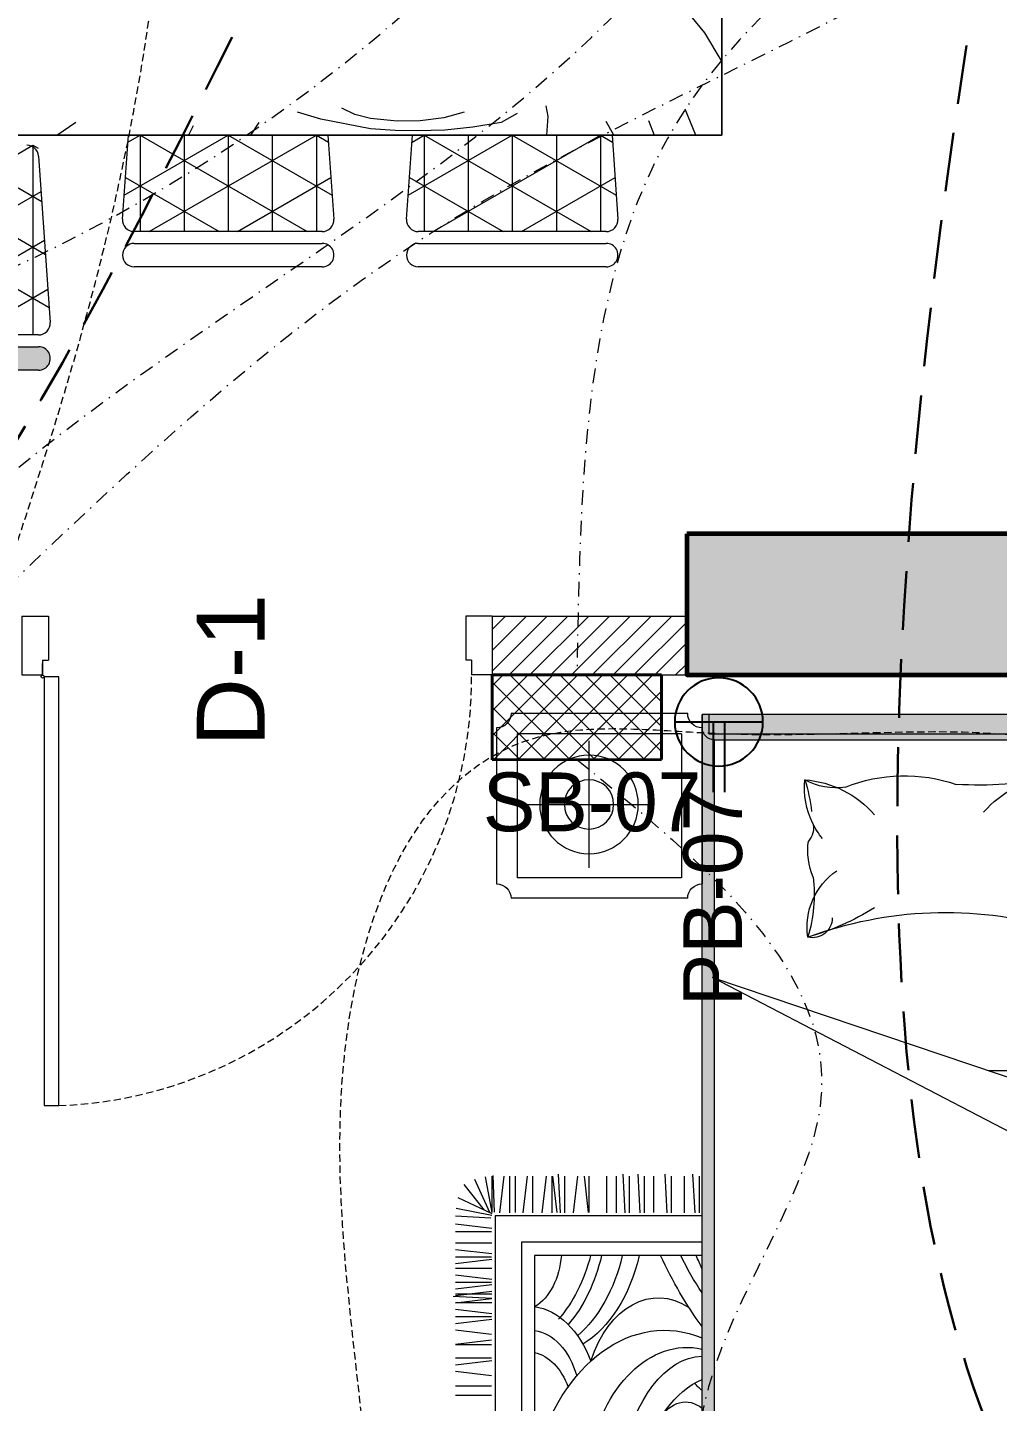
# Model space of a CAD drawing. Header units: inches. Extents: x 109699 to 44449955, y -10987 to 15824140.
# Drawn here: x 196156.9 to 196239.4, y -4052.5 to -3935.7 of the extents above; entities that cross this region are included whole.
import ezdxf

# ---------------------------------------------------------------- set-up
doc = ezdxf.new("R2010")
doc.units = ezdxf.units.IN
doc.header["$LTSCALE"] = 5
doc.header["$MEASUREMENT"] = 0
for name, pattern in [('DASHDOT', [1, 0.5, -0.25, 0, -0.25]), ('DASHED2', [0.375, 0.25, -0.125]), ('HIDDEN', [0.375, 0.25, -0.125])]:
    doc.linetypes.add(name, pattern=pattern)
doc.layers.get('0').update_dxf_attribs({"color": 123})
for name, color, linetype, lineweight in [('@NORMAL', 7, 'Continuous', 5), ('AC In', 244, 'DASHED2', 30), ('cloumn', 253, 'Continuous', 60), ('door', 8, 'Continuous', 9), ('E-Con-Point', 5, 'DASHED2', 13), ('E-PB-Socket-5A', 203, 'Continuous', 13), ('E-SB-Switch-Board', 106, 'Continuous', 18), ('ha', 252, 'Continuous', 5), ('SB', 1, 'DASHDOT', 20), ('WALL-1', 8, 'Continuous', 9)]:
    doc.layers.add(name, color=color, linetype=linetype, lineweight=lineweight)
doc.layers.add('FURNITUR', color=7, linetype='Continuous', lineweight=5, true_color=0xe8e8e8)
doc.styles.get("Standard").update_dxf_attribs({"font": 'times.ttf'})
doc.styles.add('TEXT-3', font='arial.ttf')

# ---------------------------------------------------------------- blocks, each defined once
blk = doc.blocks.new('Door-40')
at = {"layer": 'door', "ltscale": 0.5}
for p, q in [((0, 40), (5, 40)), ((0, 40), (0, 37.75)), ((5, 40), (5, 38.24999999999636)), ((0, 37.75), (3.75, 37.75000000000364)), ((3.75, 38.24999999999636), (3.75, 37.75000000000364)), ((3.75, 38.24999999999636), (5, 38.24999999999636)), ((5.135000000002037, 2.913192669428099), (5.145000000004075, 2.913192669428099)), ((5.135000000002037, 1.885000000002037), (5.135000000002037, 2.913192669428099)), ((0, 0), (0, 2.25)), ((0, 2.25), (3.75, 2.249999999996362)), ((3.75, 1.750000000003638), (3.75, 2.249999999996362)), ((3.75, 1.750000000003638), (5, 1.750000000003638)), ((4.010000000002037, 1.760000000002037), (4.010000000002037, 1.75)), ((5.010000000002037, 1.760000000002037), (4.010000000002037, 1.760000000002037)), ((5, 1.750000000003638), (5.010400642058812, 1.750000000007276)), ((5, 0), (5, 1.750000000003638)), ((5.145000000004075, 1.895000000000437), (5.145000000004075, 1.884599357945262)), ((0, 0), (5, 0)), ((0, 0), (5, 0))]:
    blk.add_line(p, q, dxfattribs=at)
blk.add_lwpolyline([(41.625, 3.145000000000437), (5.145000000004075, 3.145000000000437), (5.145000000004075, 1.895000000000437), (41.625, 1.895000000000437)], close=True, dxfattribs=at)
blk.add_circle((5.135000000002037, 1.760000000002037), 0.1249999999999983, dxfattribs=at)
at = {"layer": 'door', "linetype": 'HIDDEN', "ltscale": 0.5}
blk.add_arc((5.156161382139544, 1.755015969829401), 36.49531813451388, 2.182731632980644, 90.24516611661387, dxfattribs=at)
blk = doc.blocks.new('coloumn-01')
at = {"layer": 'ha'}
h = blk.add_hatch(dxfattribs=at)
h.set_pattern_fill('AR-CONC', color=256, scale=0.5)
h.set_pattern_definition([(49.99999999999999, (0, 0), (3.586300913003767, -0.3137606749129755), [0.375, -4.125]), (355, (0, 0), (-0.693756668065, 3.760960668500059), [0.3, -3.3]), (100.45144446, (0.298858405, -0.02614672), (2.89254423363556, 3.447199954843147), [0.3187009599999999, -3.505710559999999]), (46.18420000000001, (0, 1), (5.336206653357862, -0.8275964039653827), [0.5625, -6.1875]), (96.63563549, (0.444683725, 0.931033465), (4.673309728371142, 4.870593003872752), [0.47805171, -5.258568799999999]), (351.1841639899999, (0, 1), (4.673309725273866, 4.870593001349951), [0.45, -4.950000005]), (21, (0.5, 0.75), (2.984535260592308, -2.013094453326694), [0.375, -4.125]), (326.0000000000001, (0.5, 0.75), (1.216576659607909, 3.625750225234265), [0.3, -3.3]), (71.45144474, (0.74871127, 0.58224213), (4.201111883649856, 1.612655764031769), [0.31870095, -3.50571056]), (37.50000000000001, (0, 0), (0.06079927658645334, 1.664469269156557), [0, -3.26, 0, -3.35, 0, -3.3125]), (7.499999999999999, (0, 0), (1.315347687210743, 1.972058559411801), [0, -1.91, 0, -3.185, 0, -1.2625]), (327.5, (-1.115, 0), (2.669112180862045, -0.1127743586718988), [0, -1.25, 0, -3.9, 0, -5.175]), (317.5, (-1.615, 0), (2.915930846711931, 0.5005249116615886), [0, -1.625, 0, -2.59, 0, -3.675])])
h.paths.add_polyline_path([(32128.44739975178, -2546319.049243456), (32092.44739975178, -2546319.049243456), (32092.44739975178, -2546331.049243456), (32128.44739975178, -2546331.049243456)])
h.paths.add_polyline_path([(32128.44739975189, -2546617.132962178), (32098.44739975189, -2546617.132962178), (32098.44739975189, -2546629.132962178), (32128.44739975189, -2546629.132962178)])
h.paths.add_polyline_path([(31978.51966727065, -2546605.132962178), (31966.51966727065, -2546605.132962178), (31966.51966727065, -2546635.132962178), (31978.51966727065, -2546635.132962178)])
h.paths.add_polyline_path([(31821.20333333506, -2546605.132962178), (31809.20333333506, -2546605.132962178), (31809.20333333506, -2546635.132962178), (31821.20333333506, -2546635.132962178)])
h.paths.add_polyline_path([(31689.20328743063, -2546611.133238418), (31677.20328743063, -2546611.133238418), (31677.20328743063, -2546635.133238418), (31689.20328743063, -2546635.133238418)])
h.paths.add_polyline_path([(31417.20347832461, -2546611.132962178), (31405.20347832461, -2546611.132962178), (31405.20347832461, -2546635.132962178), (31417.20347832461, -2546635.132962178)])
h.paths.add_polyline_path([(31435.20347912709, -2546415.348983645), (31405.20347912709, -2546415.348983645), (31405.20347912709, -2546427.348983645), (31435.20347912709, -2546427.348983645)])
h.paths.add_polyline_path([(31633.74647668525, -2546415.348983645), (31603.74647668525, -2546415.348983645), (31603.74647668525, -2546427.348983645), (31633.74647668525, -2546427.348983645)])
h.paths.add_polyline_path([(31821.20245073218, -2546319.049243455), (31809.20245073218, -2546319.049243455), (31809.20245073218, -2546349.049243455), (31821.20245073218, -2546349.049243455)])
h.paths.add_polyline_path([(31996.51966727068, -2546319.049243455), (31966.51966727068, -2546319.049243455), (31966.51966727068, -2546331.049243455), (31996.51966727068, -2546331.049243455)])
h.paths.add_polyline_path([(31581.74648750067, -2546291.049243452), (31541.74648750067, -2546291.049243452), (31541.74648750067, -2546301.049243452), (31581.74648750067, -2546301.049243452)])
h.paths.add_polyline_path([(31485.74647668505, -2546261.049243452), (31475.74647668505, -2546261.049243452), (31475.74647668505, -2546301.049243452), (31485.74647668505, -2546301.049243452)])
h.paths.add_polyline_path([(31581.74648750064, -2546206.049278549), (31521.74648750064, -2546206.049278549), (31521.74648750064, -2546216.049243455), (31581.74648750064, -2546216.049243455)])
h.paths.add_polyline_path([(31435.20347595899, -2546206.049243455), (31405.20347595899, -2546206.049243455), (31405.20347595899, -2546218.049243455), (31435.20347595899, -2546218.049243455)])
h.paths.add_polyline_path([(31435.20347912709, -2546094.049243455), (31405.20347912709, -2546094.049243455), (31405.20347912709, -2546106.049243455), (31435.20347912709, -2546106.049243455)])
h.paths.add_polyline_path([(31583.74647668522, -2546094.049243455), (31547.74647668522, -2546094.049243455), (31547.74647668522, -2546106.049243455), (31583.74647668522, -2546106.049243455)])
h.paths.add_polyline_path([(31775.41359277777, -2546094.049243455), (31763.41359277777, -2546094.049243455), (31763.41359277777, -2546124.049243455), (31775.41359277777, -2546124.049243455)])
h.paths.add_polyline_path([(32059.80123907101, -2546094.049243455), (32047.80123907101, -2546094.049243455), (32047.80123907101, -2546124.049243455), (32059.80123907101, -2546124.049243455)])
h.paths.add_polyline_path([(32058.06771510976, -2545913.633020405), (32028.06771510976, -2545913.633020405), (32028.06771510976, -2545925.633020405), (32058.06771510976, -2545925.633020405)])
h.paths.add_polyline_path([(32048.06771510973, -2545722.712815279), (32036.06771510973, -2545722.712815279), (32036.06771510973, -2545746.712815279), (32048.06771510973, -2545746.712815279)])
h.paths.add_polyline_path([(31799.41359277774, -2545913.633020405), (31763.41359277774, -2545913.633020405), (31763.41359277774, -2545925.633020405), (31799.41359277774, -2545925.633020405)])
h.paths.add_polyline_path([(31591.53986684192, -2545945.049243456), (31561.31223659915, -2545945.049243456), (31561.31223659915, -2545957.049243456), (31591.53986684192, -2545957.049243456)])
h.paths.add_polyline_path([(31435.20347912709, -2545945.049243456), (31405.20347912709, -2545945.049243456), (31405.20347912709, -2545957.049243456), (31435.20347912709, -2545957.049243456)])
h.paths.add_polyline_path([(31429.2035252499, -2545715.383477275), (31405.2035252499, -2545715.383477275), (31405.2035252499, -2545727.383477275), (31429.2035252499, -2545727.383477275)])
h.paths.add_polyline_path([(31605.53986684192, -2545715.383237123), (31581.53986684192, -2545715.383237123), (31581.53986684192, -2545727.383237123), (31605.53986684192, -2545727.383237123)])
h.paths.add_polyline_path([(31775.41359277774, -2545711.610186095), (31763.41359277774, -2545711.610186095), (31763.41359277774, -2545735.610186095), (31775.41359277774, -2545735.610186095)])
at = {"layer": 'cloumn', "elevation": -16.82352324770946}
blk.add_lwpolyline([(31603.74647668525, -2546415.348983645), (31603.74647668525, -2546427.348983645), (31633.74647668525, -2546427.348983645), (31633.74647668525, -2546415.348983645)], close=True, dxfattribs=at)
blk = doc.blocks.new('vfdcx')
at = {"layer": 'FURNITUR', "lineweight": 0}
for points in [[(104135.0060097724, -19120.26887350804), (104970.0060097716, -19120.26887350804, 0.4142137440382407), (105000.0060097716, -19090.26885490074), (105000.0060097704, -19090.26887350193), (105000.0060097704, -19058.46706700833), (104983.8676956173, -19058.46706700833), (104983.8676956173, -19105.34206700833), (103280.0060097765, -19105.34206700833), (103280.0060097765, -19058.46706700833), (103270.0060097745, -19058.46706700833), (103270.0060097745, -19090.26887350193, 0.4142145040311273), (103300.0061062251, -19120.26887350178), (103300.0060097733, -19120.26887350804)], [(103280.0060097765, -19058.46706700833), (103280.0060097765, -19105.34206700833), (104983.8676956173, -19105.34206700833), (104983.8676956173, -19058.46706700833)]]:
    blk.add_hatch(color=256, dxfattribs=at).paths.add_polyline_path(points)
at = {"layer": 'FURNITUR'}
blk.add_hatch(color=256, dxfattribs=at).paths.add_polyline_path([(103350.0060097762, -21058.46706700833, -0.4142135623901436), (103300.0060097733, -21008.46706700833), (103300.0060097733, -19120.26887350193, -0.4142135623730951), (103270.0060097733, -19090.26887350193), (103270.0060097733, -19470.26887349553), (103270.0060097745, -21088.46706700716), (105000.0060097704, -21088.46706700716), (105000.0060097704, -19470.94256263169, 5.403727467161091e-05), (104999.998444552, -19470.94256181408), (104999.998444552, -19090.94256181307, -0.4076509114471731), (104970.0060097716, -19120.26887350193), (104970.0060097716, -19700.18891725242), (104974.8149614137, -19698.56576437598), (104970.0060097716, -19701.06727675785), (104970.0060097716, -21008.46706700542, -0.4142135623901436), (104920.0060097716, -21058.46706700833)])
at = {"layer": 'FURNITUR', "lineweight": 0}
for p, q in [((103270.0060097745, -19058.46706700833), (105000.0060097704, -19058.46706700833)), ((103280.0060097765, -19058.46706700833), (104983.8676956173, -19058.46706700833)), ((104983.8676956173, -19105.34206700833), (103280.0060097765, -19105.34206700833))]:
    blk.add_line(p, q, dxfattribs=at)
at = {"layer": 'FURNITUR'}
for p, q in [((104983.8676956173, -19058.46706700833), (105000.0060097704, -19058.46706700833)), ((104983.8676956173, -19058.46706700833), (104983.8676956173, -19105.34206700833)), ((105000.0060097704, -19058.46706700833), (105000.0060097704, -19090.26887350193)), ((105000.0060097704, -21088.46706700716), (105000.0060097704, -19058.46706700833)), ((105034.9984445482, -19055.94256180972), (105464.9984445485, -19055.94256180972)), ((104999.998444552, -19090.94256181321), (104999.998444552, -19470.94256181059)), ((105499.998444552, -19090.94256181321), (105499.998444552, -19470.94256181059)), ((104970.0060097716, -19120.26887350804), (104135.0060097724, -19120.26887350804)), ((104970.0060097716, -21008.46706700542), (104970.0060097716, -19120.26887350804)), ((105049.9984445476, -19105.94256181263), (105449.9984445491, -19105.94256181263)), ((105049.9984445476, -19105.94256181263), (105049.9984445476, -19455.94256181117)), ((105275.1665351524, -19431.86293575614), (105275.1665351524, -19122.30207459412)), ((105449.9984445491, -19105.94256181263), (105449.9984445491, -19455.94256181117)), ((105426.4864470741, -19277.42746168711), (105126.3688160169, -19277.42746168711)), ((105049.9984445476, -19455.94256181117), (105449.9984445491, -19455.94256181117)), ((105034.9984445482, -19505.94256181408), (105464.9984445485, -19505.94256181408)), ((104974.8149614138, -19698.56576437598), (103301.1934122955, -20263.45887074569)), ((103535.4563226178, -20447.2889216937), (104974.8149614138, -19698.56576437598)), ((104303.5003445224, -19925.15283209797), (103300.0060097733, -19925.15283209797)), ((105006.3587188819, -20271.37584627928), (105006.3587188819, -20182.49543015701)), ((105016.8385382098, -20271.37584627928), (105022.0784478701, -20177.26770180308)), ((105043.0313166184, -20271.37584627928), (105043.0313166184, -20182.49543015701)), ((105074.46400468, -20271.37584627928), (105074.46400468, -20182.49543015701)), ((105084.9438240079, -20271.37584627928), (105090.1837336682, -20177.26770180308)), ((105117.3130609135, -20270.64900973493), (105117.3130609135, -20182.64900973883)), ((105139.8467191288, -20271.37584627928), (105139.8467191288, -20182.49543015701)), ((105150.3265384494, -20271.37584627928), (105155.566448117, -20177.26770180308)), ((105176.519316858, -20271.37584627928), (105176.519316858, -20182.49543015701)), ((105186.9991361786, -20271.37584627928), (105192.2390458462, -20177.26770180308)), ((105207.9520049269, -20271.37584627928), (105207.9520049269, -20182.49543015701)), ((105231.6342149319, -20271.37584627928), (105231.6342149319, -20182.49543015701)), ((105274.4832711582, -20270.64900973493), (105274.4832711582, -20182.64900973883)), ((105276.0708305399, -20270.64900973493), (105286.5438799531, -20182.49543015701)), ((105312.7434282691, -20271.37584627928), (105302.2636089412, -20182.49543015701)), ((105333.6962970101, -20271.37584627928), (105333.6962970101, -20182.49543015701)), ((105344.176116338, -20271.37584627928), (105349.4160259983, -20177.26770180308)), ((105352.5482093723, -20270.64900973493), (105363.0212587854, -20182.49543015701)), ((105365.1222151715, -20271.37584627928), (105365.1222151715, -20182.49543015701)), ((105389.2208071015, -20271.37584627928), (105378.7409877736, -20182.49543015701)), ((105411.6571241579, -20271.37584627928), (105411.6571241579, -20182.49543015701)), ((105435.7557160951, -20271.37584627928), (105425.2758967672, -20182.49543015701)), ((105454.4992267369, -20270.64900973493), (105454.4992267369, -20182.64900973883)), ((105454.4992267369, -20270.64900973493), (105454.4992267369, -20182.64900973883)), ((105468.0972724568, -20271.37584627928), (105468.0972724568, -20182.49543015701)), ((105468.0972724568, -20271.37584627928), (105468.0972724568, -20182.49543015701)), ((105492.1958643867, -20271.37584627928), (105481.7160450661, -20182.49543015701)), ((105492.1958643867, -20271.37584627928), (105481.7160450661, -20182.49543015701)), ((105505.2172317123, -20269.73029042858), (105508.6560233289, -20180.30026361668)), ((105510.9227739999, -20270.64744447272), (105527.3710693331, -20184.19830578352)), ((105510.9393750285, -20270.64900973493), (105510.9393750285, -20182.64900973883)), ((105516.406202329, -20270.61411287433), (105553.0365137642, -20190.60023730127)), ((105529.1792126049, -20265.23142439111), (105579.267552745, -20202.77373785358)), ((105511.2033624795, -20273.6826379347), (105593.8515708953, -20234.8261914609)), ((105511.5189975735, -20278.00211159921), (105598.7129669342, -20260.56526694594)), ((105000.0060097704, -20279.06911062165), (105503.7866653042, -20279.06911062165)), ((105503.7866653042, -20279.06911062165), (105503.7866653042, -21464.56925796666)), ((105511.4799296465, -20309.91793488066), (105600.3603457688, -20299.43811556006)), ((105514.2558061602, -20284.68173832663), (105600.1713630871, -20279.5053371243)), ((105512.2067661909, -20317.45537559765), (105600.206766187, -20317.45537559765)), ((105000.0060097704, -20343.06911062014), (105439.7866653057, -20343.06911062014)), ((105439.7866653057, -20343.06911062014), (105439.7866653057, -21400.56925796818)), ((105511.4799296465, -20345.21042387643), (105600.3603457688, -20345.21042387643)), ((105511.4799296465, -20371.67020332855), (105600.3603457688, -20361.19038400067)), ((105000.0060097704, -20375.1023104429), (105407.7866653064, -20375.1471452648)), ((105407.7866653064, -20375.1471452648), (105407.7866653064, -21368.56925796893)), ((105511.4799296465, -20385.37733262785), (105600.3603457688, -20395.85715195573)), ((105512.2067661909, -20379.20764403827), (105600.206766187, -20379.20764403827)), ((105511.4799296465, -20406.91979543919), (105600.3603457688, -20406.91979543919)), ((105511.4799296465, -20433.37957488403), (105600.3603457688, -20422.89975556343)), ((105511.4799296465, -20447.0867041906), (105600.3603457688, -20457.56652351121)), ((105511.4799296465, -20462.86155544077), (105600.3603457688, -20473.34137476866)), ((105512.2067661909, -20440.91701560102), (105600.206766187, -20440.91701560102)), ((105511.4799296465, -20469.84706374643), (105600.3603457688, -20469.84706374643)), ((105511.4799296465, -20480.32688307432), (105605.5880741227, -20475.08697340674)), ((105511.4799296465, -20490.80670239493), (105600.3603457688, -20490.80670239493)), ((105512.2067661909, -20480.59388411786), (105600.3603457688, -20491.06693353098)), ((105511.4799296465, -20517.26648184705), (105600.3603457688, -20506.78666251917)), ((105511.4799296465, -20530.97361114634), (105600.3603457688, -20541.45343047423)), ((105512.2067661909, -20524.80392255676), (105600.206766187, -20524.80392255676)), ((105512.2067661909, -20567.64620887554), (105600.3603457688, -20557.17315946241)), ((105512.2067661909, -20581.39930270555), (105600.3603457688, -20591.87235211868)), ((105512.2067661909, -20592.91597826233), (105600.206766187, -20592.91597826233)), ((105511.4799296465, -20631.77902973404), (105600.3603457688, -20642.25884906192)), ((105512.2067661909, -20625.60934114446), (105600.206766187, -20625.60934114446)), ((105512.2067661909, -20668.45162746323), (105600.3603457688, -20657.97857805011)), ((105512.2067661909, -20693.72139685003), (105600.206766187, -20693.72139685003)), ((105512.2067661909, -20715.88647154714), (105600.206766187, -20715.88647154714))]:
    blk.add_line(p, q, dxfattribs=at)
for radius in [120, 60]:
    blk.add_circle((105275.1665351524, -19277.42746168711), radius, dxfattribs=at)
for centre, radius, start, end in [((104999.998444552, -19055.94256180972), 35, 270, 0), ((105499.998444552, -19055.94256180972), 35, 180, 270), ((104970.0060097716, -19090.26887350193), 30, 270, 0), ((104326.9489401031, -18374.3403501154), 856.1328329234997, 257.7438271867633, 273.6284339950228), ((104128.0636410342, -19455.32427137515), 244.964437246083, 40.41890181325098, 85.98709629319234), ((104507.2617715163, -19595.45070231399), 387.7802015586639, 68.20259090672504, 108.9817016216305), ((104766.7895175877, -19461.96302342434), 244.964437246083, 94.01290370680766, 139.581098186749), ((104674.0961036525, -19080.79141887139), 156.2825653921942, 261.5958161323044, 298.909176984386), ((104556.3521745029, -19237.54002434872), 194.3203121079759, 333.7371455647082, 5.889976552969283), ((105245.6697811253, -19363.54376069504), 517.0481549146743, 163.604566075319, 172.3272984268349), ((104556.3521745029, -19237.54002434872), 194.3203121079686, 320.9404223693422, 333.7371455647082), ((104774.5512249498, -19335.09067365377), 45.86698251802696, 165.3506078919132, 223.2684427749271), ((104574.4965595044, -19388.57823421278), 168.1089103948723, 337.0169650368877, 7.536755917815992), ((104579.2560916711, -19575.35985806464), 165.0539160474057, 351.2621279573231, 55.75721443247616), ((105101.5977952379, -19494.4720183281), 374.5063945073886, 173.8295812767802, 196.4355968702901), ((104999.998444552, -19505.94256181408), 35, 0, 90), ((105499.998444552, -19505.94256181408), 35, 90, 180), ((104914.6985006122, -18986.87725053025), 637.2915111436391, 238.3498866073774, 254.3137472533116), ((104407.469944123, -20503.46111283726), 963.1368133774697, 69.65065149803341, 105.9630721041312), ((104730.9928392974, -19554.02171280149), 47.79209327822279, 179.7726746668199, 283.8018369577282)]:
    blk.add_arc(centre, radius, start, end, dxfattribs=at)
for centre, major_axis, ratio, start_param, end_param in [((104633.6267951232, -19940.1273614145), (-7.61083060817775e-13, -753.0710959470587), 0.6799999999999988, 0.7972836555643762, 0.9549360310282556), ((104704.2093086315, -20100.39409908642), (-3.015337096490971e-13, -532.2280328670116), 0.6800000000000024, 7.239911743127067, 7.311536319072935), ((104545.0736676398, -19826.70948150336), (-2.088110087270384e-11, -984.1824006297755), 0.6800000000000019, 0.7474496566458678, 0.9797236258531749), ((105385.3873514276, -20258.29524730363), (-8.827104006525508e-13, 361.3976574049899), 0.6799999999999997, 1.900046217533454, 2.74266128999605), ((105426.634921187, -20258.29524730363), (-2.166652801601716e-12, 361.3976574049899), 0.6800000000000008, 1.900046217533447, 2.614746827633569), ((105477.0484863079, -20258.29524730363), (-2.086406401542394e-12, 361.3976574049899), 0.6799999999999997, 1.900046217533451, 2.479657992400679), ((105500.572454021, -20245.31341820113), (-1.203696000889842e-12, 361.3976574049899), 0.6800000000000008, 1.938265244419601, 2.479657992400682), ((105445.5431307546, -20358.51498818521), (-1.169169194722372e-12, -152.3947691464192), 0.6800000000000095, 4.821745447764023, 5.895885920000341), ((105106.4175222895, -20744.80282218575), (-3.875352846191412e-13, -266.3970268269605), 0.6800000000000002, 2.006169060567048, 3.565187430714035), ((105426.077951492, -20759.50036865253), (-6.126319446288306e-13, -261.4837153554466), 0.6799999999999995, 3.24464541870491, 4.2050176970958), ((105091.1480892723, -21059.43083111344), (-2.006413857825761e-12, 502.0047056919495), 0.679999999999999, 5.095326842947827, 6.553458216823683), ((105418.2445955343, -20737.4268868458), (-2.206350821904407e-14, -180.1681671026531), 0.6799999999999962, 3.22705751531851, 4.318473672527846), ((105035.8511875497, -20963.20841925773), (-1.374424344368523e-12, 364.1092332439424), 0.680000000000002, -1.317200031130772, 0.1452844141236594), ((104990.5354292682, -21002.21830557859), (7.32628948136217, 381.9339366757033), 0.5620500966887629, -1.211720100570487, -0.009990833597936925), ((105421.9374876451, -20769.22870950658), (-2.983011352931231e-12, -158.8888032169174), 0.6800000000000069, 3.272942323441747, 4.229533108275001), ((104936.276947174, -20989.27407952725), (-1.271494390790433e-12, -326.2568557687105), 0.6799999999999962, 1.938944011717691, 2.850231883992413), ((104680.1326028694, -19964.91977357947), (-2.636943755567038e-12, -876.3404002326128), 0.6800000000000014, 6.849801434214836, 6.887076885773033), ((105040.3625628718, -20853.153050704), (-1.605626350877696e-12, -121.4259351215139), 0.6799999999999994, 2.284368031297212, 3.652257974725312)]:
    blk.add_ellipse(centre, major_axis=major_axis, ratio=ratio, start_param=start_param, end_param=end_param, dxfattribs=at)
blk = doc.blocks.new('vbhgytr')
at = {"layer": 'FURNITUR'}
h = blk.add_hatch(color=256, dxfattribs=at)
edge = h.paths.add_edge_path()
edge.add_ellipse((143580.9994692173, 578.670171990399), major_axis=(-0.7071067810199007, 0.7071067810199005), ratio=0.9999999999911356, start_angle=-44.999999996918916, end_angle=135.0000000030811, ccw=False)
edge.add_line((143580.9994692174, 579.6701719904427), (143596.9840779506, 579.6701719904427))
edge.add_ellipse((143596.9840694206, 578.6701719904354), major_axis=(0.7071067810318384, 0.7071067810318385), ratio=0.9999999999864739, start_angle=225.0004887274365, end_angle=404.99951127167094, ccw=False)
edge.add_line((143596.9840779505, 577.6701719904281), (143580.9994692174, 577.6701719903554))
for p, q in [((143655.1172566959, 597.672059496797), (143655.1172566959, 641.6720594978448)), ((143655.1172566959, 641.6720594978448), (143655.1172566959, 597.672059496797)), ((143651.7862765831, 608.6158567532223), (143653.6332589246, 606.37538202515)), ((143653.6332589246, 606.37538202515), (143655.1172566959, 603.8895202807423)), ((143620.9960950961, 599.0313144752784), (143619.0049631092, 599.6270411144401)), ((143623.8922770225, 599.4158191009768), (143622.7850497472, 599.9521403318906)), ((143633.1892112358, 599.6236632917174), (143631.4565988317, 599.1240616157232)), ((143640.1447662651, 600.1713891944542), (143640.3159320463, 599.2514658793475)), ((143652.8961444798, 597.672059496797), (143651.9930913577, 599.875931327852)), ((143598.5336983881, 597.672059496797), (143600.163390345, 598.7607988627713)), ((143610.1288758066, 598.4692431389492), (143609.7268804557, 597.672059496797)), ((143615.0410301639, 597.672059496797), (143615.7435993244, 598.7275522117696)), ((143625.2128556448, 598.1894021821518), (143620.9960950961, 599.0313144752784)), ((143625.222758209, 599.0822264576776), (143623.8922770225, 599.4158191009768)), ((143627.4874957882, 598.8444665077129), (143625.222758209, 599.0822264576776)), ((143629.4570453603, 598.8719433826794), (143627.4874957882, 598.8444665077129)), ((143631.4565988317, 599.1240616157232), (143629.4570453603, 598.8719433826794)), ((143636.3395763758, 598.7545360819636), (143633.9173510676, 598.345474030915)), ((143637.6972618519, 599.493657872955), (143636.3395763758, 598.7545360819636)), ((143640.3159320463, 599.2514658793475), (143640.1826383794, 597.672059496797)), ((143645.9291231324, 597.672059496797), (143645.2569740999, 598.8288260655694)), ((143648.8742430934, 598.9244670653603), (143649.3586794529, 597.672059496797)), ((143571.1172567398, 597.672059496797), (143655.1172566959, 597.672059496797)), ((143655.1172566959, 597.672059496797), (143571.1172567398, 597.672059496797)), ((143604.1274218266, 590.5306630661163), (143604.6302342027, 597.672059496797)), ((143604.2706169381, 592.564449635679), (143613.1172567179, 597.672059496797)), ((143604.588411486, 597.0780554225561), (143605.6172567218, 597.672059496797)), ((143604.6302342027, 597.672059496797), (143621.6042792331, 597.672059496797)), ((143604.6302342027, 597.672059496797), (143621.6042792331, 597.672059496797)), ((143605.6172567218, 597.672059496797), (143605.6172567218, 589.4604288059786)), ((143605.6172567218, 597.672059496797), (143619.8402182834, 589.4604288061241)), ((143606.3942951524, 589.4604288059786), (143620.617256714, 597.672059496797)), ((143609.3672567199, 597.672059496797), (143609.3672567199, 589.4604288059786)), ((143613.1172567179, 597.672059496797), (143613.1172567179, 589.4604288059786)), ((143613.1172567179, 597.672059496797), (143621.9638964977, 592.564449635679)), ((143616.867256716, 597.672059496797), (143616.867256716, 589.4604288059786)), ((143620.617256714, 597.672059496797), (143620.617256714, 589.4604288059786)), ((143620.617256714, 597.672059496797), (143621.6461019497, 597.0780554225561)), ((143621.6042792331, 597.672059496797), (143622.1070916092, 590.5306630661163)), ((143627.3042925508, 598.0476101911032), (143625.2128556448, 598.1894021821518)), ((143629.2312318838, 598.0326979318909), (143627.3042925508, 598.0476101911032)), ((143628.2895835277, 590.5306630661163), (143628.7923959036, 597.672059496797)), ((143628.4327786389, 592.564449635679), (143637.2794184189, 597.672059496797)), ((143628.7505731869, 597.0780554225561), (143629.7794184228, 597.672059496797)), ((143628.7923959036, 597.672059496797), (143645.7664409339, 597.672059496797)), ((143628.7923959036, 597.672059496797), (143645.7664409339, 597.672059496797)), ((143631.5299819359, 598.0817260389152), (143629.2312318838, 598.0326979318909)), ((143629.7794184228, 597.672059496797), (143629.7794184228, 589.4604288059786)), ((143629.7794184228, 597.672059496797), (143644.0023799844, 589.4604288059786)), ((143630.5564568532, 589.4604288059786), (143644.7794184149, 597.672059496797)), ((143633.9173510676, 598.345474030915), (143631.5299819359, 598.0817260389152)), ((143633.5294184208, 597.672059496797), (143633.5294184208, 589.4604288059786)), ((143637.2794184189, 597.672059496797), (143637.2794184189, 589.4604288059786)), ((143637.2794184189, 597.672059496797), (143646.1260581988, 592.564449635679)), ((143641.0294184169, 597.672059496797), (143641.0294184169, 589.4604288059786)), ((143644.7794184149, 597.672059496797), (143644.7794184149, 589.4604288059786)), ((143644.7794184149, 597.672059496797), (143645.8082636508, 597.0780554227016)), ((143645.7664409339, 597.672059496797), (143646.26925331, 590.5306630661163)), ((143580.4089105422, 587.5205887836946), (143596.4917735801, 596.8060340929667)), ((143581.4917735878, 596.8060340929667), (143597.5746366257, 587.5205887836946)), ((143588.9917735839, 596.8060340929667), (143597.2568420779, 592.0341945705716)), ((143596.49177358, 596.8060340929667), (143596.49177358, 580.6701719905227)), ((143596.49177358, 596.8060340929667), (143596.93904753, 596.5478003574486)), ((143596.9858738491, 595.8827305919064), (143597.9816084752, 581.740406250515)), ((143604.3758225418, 594.0586748362974), (143612.3402182873, 589.4604288061241)), ((143613.8942951485, 589.4604288059786), (143621.858690894, 594.0586748361519)), ((143628.5379842427, 594.0586748362974), (143636.5023799883, 589.4604288061241)), ((143638.0564568494, 589.4604288061241), (143646.0208525948, 594.0586748361519)), ((143580.0911159943, 583.0069829968176), (143597.1970714591, 592.8831109944464)), ((143580.786475709, 592.8831109944464), (143597.8924311737, 583.0069829968176)), ((143621.1095610846, 589.4604288059786), (143605.1249523512, 589.4604288059786)), ((143645.2717227854, 589.4604288059786), (143629.2871140523, 589.4604288059786)), ((143583.543640602, 580.6701719905227), (143597.4900384563, 588.7221285503463)), ((143605.1249523512, 588.4604288060441), (143621.1095610846, 588.4604288060441)), ((143629.2871140523, 588.4604288060441), (143645.2717227854, 588.4604288060441)), ((143621.1095610846, 586.4604288060295), (143605.1249523512, 586.4604288060295)), ((143645.2717227854, 586.4604288060295), (143629.2871140523, 586.4604288060295)), ((143591.0436405981, 580.6701719905227), (143597.7830054538, 584.5611461062462)), ((143596.9840779506, 580.6701719905227), (143580.9994692174, 580.6701719905227)), ((143580.9994692174, 579.6701719904427), (143596.9840779506, 579.6701719904427)), ((143596.9840779506, 577.6701719904281), (143580.9994692174, 577.6701719904281))]:
    blk.add_line(p, q, dxfattribs=at)
for centre, major_axis, ratio, start_param, end_param in [((143595.9888193642, 595.8060340930322), (0.7071067810004613, 0.7071067810004612), 0.9999999999928327, 5.574559035078073, 7.068583470580618), ((143605.1249523512, 590.4604288060586), (0.707106781025392, 0.7071067810253919), 0.9999999999977596, 2.285902359053255, 3.926990816988361), ((143621.1095610846, 590.4604288060586), (0.7071067810071769, 0.7071067810071768), 0.9999999999917469, 3.926990816991368, 5.568079274916263), ((143629.2871140523, 590.4604288060586), (0.707106781025392, 0.7071067810253919), 0.9999999999977596, 2.285902359053255, 3.926990816988361), ((143645.2717227854, 590.4604288060586), (0.7071067810071769, 0.7071067810071768), 0.9999999999917469, 3.926990816991368, 5.568079274916263), ((143605.1249523512, 587.4604288061096), (0.707106781031444, 0.7071067810314439), 0.99999999998759, 0.7853981634036532, 3.926990816993446), ((143621.1095610846, 587.4604288061096), (-0.707106781006985, 0.7071067810069851), 0.9999999999912867, 2.356194490187988, 5.497787143777781), ((143629.2871140523, 587.4604288061096), (0.707106781031444, 0.7071067810314439), 0.99999999998759, 0.7853981634036532, 3.926990816993446), ((143645.2717227854, 587.4604288061096), (-0.707106781006985, 0.7071067810069851), 0.9999999999912867, 2.356194490187988, 5.497787143777781), ((143596.9840779506, 581.6701719906027), (-0.7071067810068554, 0.7071067810068555), 0.9999999999887463, 2.356194490186718, 3.997282948094734), ((143596.9840779506, 578.6701719903626), (-0.707106781006985, 0.7071067810069851), 0.9999999999912867, 2.356194490187988, 5.497787143777781)]:
    blk.add_ellipse(centre, major_axis=major_axis, ratio=ratio, start_param=start_param, end_param=end_param, dxfattribs=at)
blk = doc.blocks.new('A$C4DCB0E22')
h = blk.add_hatch()
h.set_pattern_fill('ANSI37', color=256, scale=15, angle=90.05046403147966, style=0)
h.set_pattern_definition([(135.0504640314797, (0, 0), (-1.324656962164393, -1.326992438783809), []), (225.0504640314796, (0, 0), (1.326992438783809, -1.324656962164393), [])])
h.paths.add_polyline_path([(0.0158499618895469, -4.176303718850249e-06), (-3.779117417224143e-06, 17.9999888419976), (8.999992730033242, 18.00791571250107), (9.015846471040199, 0.007922694199763214)])
at = {"lineweight": 40}
for p, q in [((-3.779117417224143e-06, 17.9999888419976), (8.999992730033242, 18.00791571250107)), ((0.0158499618895469, -4.176303718850249e-06), (-3.779117417224143e-06, 17.9999888419976)), ((9.015846471040199, 0.007922694199763214), (8.999992730033242, 18.00791571250107)), ((0.0158499618895469, -4.176303718850249e-06), (9.015846471040199, 0.007922694199763214))]:
    blk.add_line(p, q, dxfattribs=at)
blk = doc.blocks.new('A$C0EEE0DA8')
at = {"lineweight": 25}
for p, q in [((9.859886922386067, 11.01563311866266), (9.859886922386067, 3.514223118661903)), ((9.859886922386067, 7.754928118662065), (15.8195753665932, 7.754928118662065)), ((9.859886922386067, 6.774928118662501), (15.8195753665932, 6.774928118662501))]:
    blk.add_line(p, q, dxfattribs=at)
blk.add_circle((9.85988692238243, 7.264928118662283), 3.750704999999999, dxfattribs=at)

msp = doc.modelspace()

# ---------------------------------------------------------------- hatches: boundary and pattern name
at = {"layer": '@NORMAL'}
h = msp.add_hatch(dxfattribs=at)
h.set_pattern_fill('ANSI31', scale=10, angle=-7.63333123551244e-14, style=0)
h.set_pattern_definition([(44.99999999999989, (142732.3835256985, 2531118.532197352), (-0.8838834764831833, 0.8838834764831855), [])])
h.paths.add_polyline_path([(196212.9636024971, -3985.723565876977), (196196.420604939, -3985.723481484716), (196196.420604939, -3990.723481484716), (196212.9636024971, -3990.723565876977)])

# ---------------------------------------------------------------- linework, layer by layer
at = {"layer": 'AC In', "ltscale": 4}
for points in [[(196021.57421875, -4050.83203125, -0.07416622290667166), (196023.66796875, -4041.032294040627, -0.02144757909902636), (196099.33984375, -4018.0078125, 0.1503338891205033), (196173.0234375, -3938.99609375, 0.0857903163960998), (196212.66796875, -3870.43359375, 0.0857903163960998), (196259.5828223857, -3821.318741290846, 0.513718811299759)], [(196249.5921191999, -4176.854744087295, -0.02144757909905479), (196254.03125, -4167.56640625), (196267.6015625, -4167.56640625), (196271.015625, -4175.944590906359, -0.02144757909905479), (196272.9148562663, -4161.027161629219), (196235.2563431259, -4044.391592474134), (196262.6278245038, -3822.905946336017, 0.4961933467751333), (196262.6278245038, -3822.905946336008)]]:
    msp.add_spline(points, degree=3, dxfattribs=at)
at = {"layer": 'E-Con-Point', "ltscale": 0.5}
for points in [[(196237.351799702, -3871.632773761263, -32.69304122032321), (196221.1742372256, -3889.067931301997), (196175.5637567451, -3864.657937362316, 0.3808791535723515), (196169.4316494993, -3905.990533614418, 0.3789004475038382), (196153.9206049389, -3985.723481484716, -0.02144757909905476)], [(196160.4112564487, -4092.242063707487, 0.02319382338988873), (196179.4950042079, -4085.650058337666), (196183.4788699716, -4029.151201726116), (196201.3989163884, -3995.739437614486, 16.45409433618653), (196216.184861993, -3995.718453924045, 16.94193435474213), (196251.8784332587, -3999.843211969681, 0.01510357589976999), (196266.8356317703, -4024.365921298588, 16.45409433618653), (196285.1199587313, -4039.515327833087), (196284.6966689996, -4061.723001769747, 16.45409433618653), (196284.0694959028, -4082.700657685567, 0.05047494200862701), (196231.1588121992, -4082.723481484716, 0.05047494200862701)]]:
    msp.add_spline(points, degree=3, dxfattribs=at)
at = {"layer": 'SB', "ltscale": 0.5}
for points in [[(196083.8320312436, -3982.108779800689, 0.2155567143425701), (196083.4414062511, -3973.492061032296, 0.2155567143425701), (196090.41015625, -3971.73828125, 0.2118451388973107), (196188.5672939934, -3934.785218850015), (196261.9699064369, -3821.31874129084, 0.5092228771759999)], [(196127.3247672247, -4176.229822497785, -0.02144757909905476), (196113.12890625, -4108.11328125), (196111.245140166, -4058.80445920416, 16.50546883661989), (196145.8841652545, -3982.3046875), (196203.4154152545, -3937.84375), (196260.2870171979, -3821.378442837165, 0.513718811299759)], [(196259.5828223857, -3821.318741290846, 0.513718811299759), (196242.0948049664, -3913.656600155668, -0.1354039120339558), (196212.8406563879, -3942.596289792902, 0.0857903163960998), (196203.622686082, -3990.717138152859, -0.1880818783024498)], [(196262.9133473582, -3822.568741290839, 0.4977477072171211), (196216.261823763, -3914.785739005114, 0.0857903163960998), (196126.2721255029, -3943.542051991248, 0.0857903163960998), (196103.6784938666, -3990.730059687279, 0.1503338891205033)], [(196023.3801899255, -4011.99974402771, 0.1867579984297478), (196103.4658201149, -4020.058666106448), (196191.4040218834, -3953.011792314775, 0.0857903163960998), (196253.963602497, -3914.422937370791, 0.1738223803036031), (196261.267912347, -3822.884340338836, 0.5006826506241866)], [(196085.6290294137, -3947.384956233477, 0.0935694444882671), (196127.8453487885, -3895.785379979807), (196208.9292982332, -3894.705677288181), (196238.0357619218, -3864.43008462223, -32.59304122032321)], [(196203.6290294138, -3997.919219295798, -0.1880818783024498), (196224.3059847573, -4027.430362333867, 16.45409433618653), (196215.3178945354, -4049.669842218939, 16.45409433618653), (196228.9952553831, -4099.23684208343, 0.05047494200862701), (196250.4251128014, -4136.301476310753, 0.6529845052369084), (196260.4584246858, -4172.515060034088, -0.02144757909905479)]]:
    msp.add_spline(points, degree=3, dxfattribs=at)
at = {"layer": 'WALL-1'}
for p, q in [((196196.4206049389, -3985.723441967302, 0.2785524209011641), (196196.4206049389, -3990.723441967302, 0.2785524209011641)), ((196196.4206049389, -3985.723481484716, -0.1214475790990548), (196212.9636024971, -3985.723565876977, -0.06574325658250402)), ((196196.4206049389, -3985.723481484716, -0.08808187830282321), (196196.4206049389, -3990.723481484716, -0.08808187830282321)), ((196196.4206049388, -3990.723481484716, -0.1880818783030378), (196212.963602497, -3990.723565876977, -0.132377555786487))]:
    msp.add_line(p, q, dxfattribs=at)

# ---------------------------------------------------------------- block references
at = {"layer": '@NORMAL'}
msp.add_blockref('coloumn-01', (164609.2171258143, 2542436.625502162, 16.96783934052013), dxfattribs=at)
at = {"layer": 'E-PB-Socket-5A', "xscale": -1, "rotation": 90}
msp.add_blockref('A$C0EEE0DA8', (196222.9597901117, -3984.857476161054, 16.94193435474213), dxfattribs=at)
at = {"layer": 'E-SB-Switch-Board', "xscale": 0.8002315484918654, "yscale": 0.8002315484918654, "zscale": 0.8002315484918654, "rotation": 89.99999999999999}
msp.add_blockref('A$C4DCB0E22', (196210.8311072147, -3997.925559603486, -0.1880818783024498), dxfattribs=at)
at = {"layer": 'FURNITUR'}
msp.add_blockref('vbhgytr', (52560.84756503021, -4542.472221120754, 0.0857903163960998), dxfattribs=at)
at = {"layer": 'FURNITUR', "xscale": -0.03494400001363829, "yscale": 0.03494399999908637, "zscale": 0.03494399999999587}
msp.add_blockref('vfdcx', (199883.3897859725, -3328.101380751961, 16.45409433618653), dxfattribs=at)
at = {"layer": 'WALL-1', "color": 7, "rotation": 270}
msp.add_blockref('Door-40', (196156.420604939, -3985.723441967302, 0.07855242090116121), dxfattribs=at)

# ---------------------------------------------------------------- texts
at = {"layer": 'E-PB-Socket-5A', "insert": (196212.6718892604, -4018.898919984852, 16.94193435474213), "char_height": 5, "width": 24.08470202641911, "attachment_point": 1, "rotation": 90.00000000000001}
msp.add_mtext('{\\fCentury Gothic|b0|i0|c0|p34;PB-07}', dxfattribs=at)
at = {"layer": 'E-SB-Switch-Board', "insert": (196195.6280606093, -3999.013572877364, -0.652010513402546), "char_height": 5, "width": 24.08470202641911, "attachment_point": 1}
msp.add_mtext('{\\fCentury Gothic|b0|i0|c0|p34;SB-07}', dxfattribs=at)
at = {"layer": 'WALL-1', "insert": (196171.2938992093, -3983.844246189254, 0.07855242090116121), "char_height": 4.8, "width": 80.40303804183776, "attachment_point": 3, "rotation": 89.99999999999987, "style": 'TEXT-3'}
msp.add_mtext('{\\H1.2x;D-1}', dxfattribs=at)

doc.saveas('drawing.dxf')
